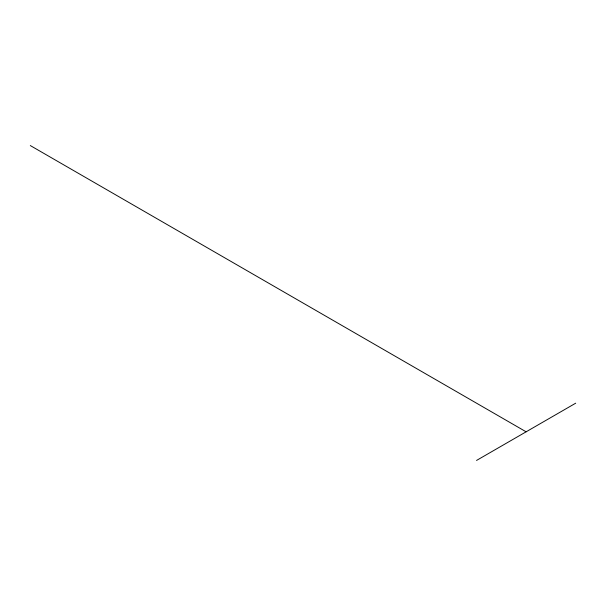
<?xml version="1.0" encoding="UTF-8"?>
<svg xmlns="http://www.w3.org/2000/svg" width="606" height="606" viewBox="0 0 606 606"><rect width="100%" height="100%" fill="white"/><g stroke="black" fill="none" stroke-linecap="round" stroke-linejoin="round"><path stroke-width="0.91" d="M476.536 460.439L575.7 403.187M30.3 145.561L526.122 431.813"/></g></svg>
